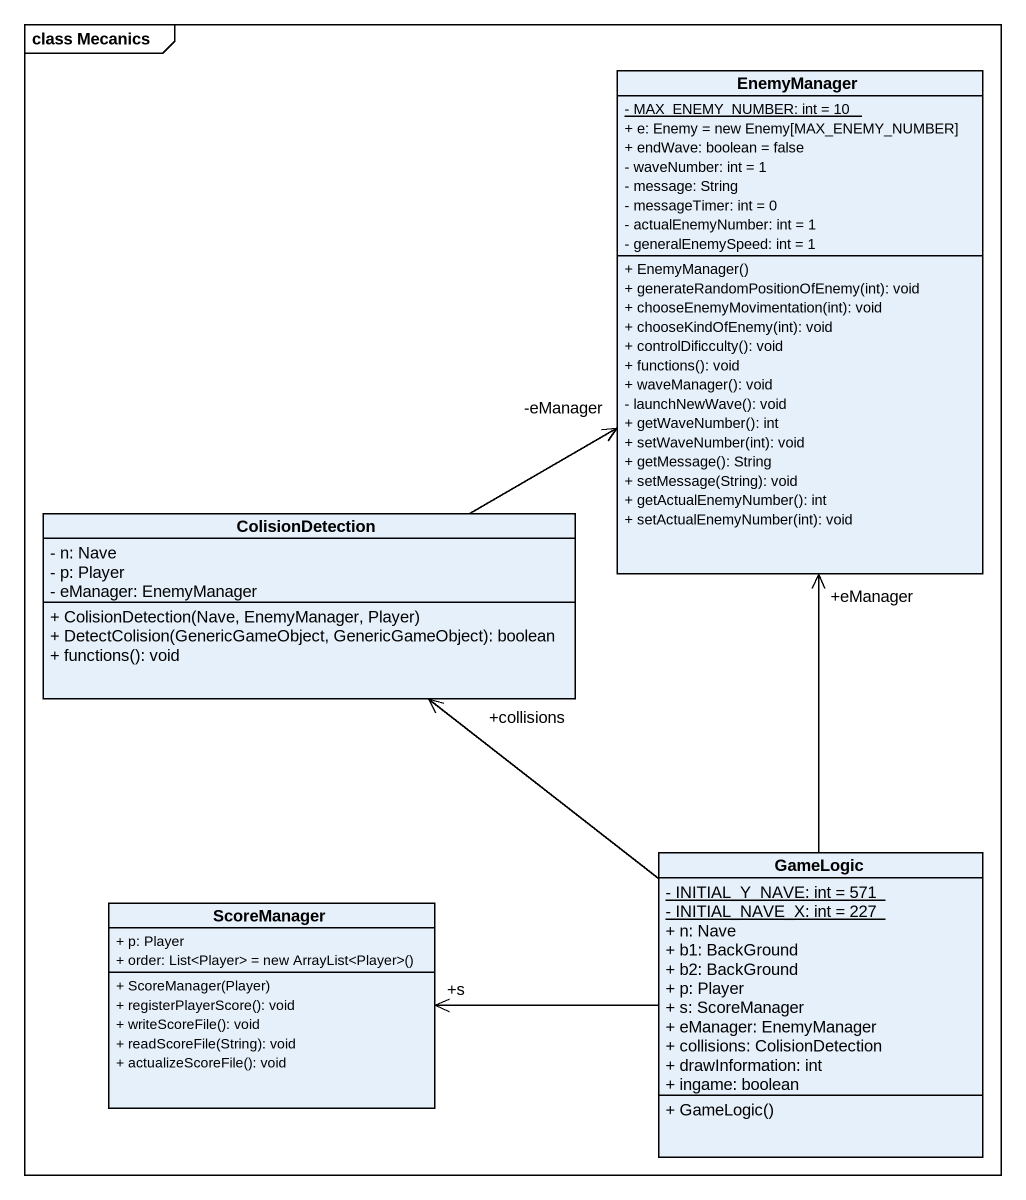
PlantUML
@startuml
mainframe class Mecanics
hide circle
hide empty members
skinparam classAttributeIconSize 0
class EnemyManager {
  {static} - MAX_ENEMY_NUMBER: int = 10
  + e: Enemy = new Enemy[MAX_ENEMY_NUMBER]
  + endWave: boolean = false
  - waveNumber: int = 1
  - message: String
  - messageTimer: int = 0
  - actualEnemyNumber: int = 1
  - generalEnemySpeed: int = 1
  + EnemyManager()
  + generateRandomPositionOfEnemy(int): void
  + chooseEnemyMovimentation(int): void
  + chooseKindOfEnemy(int): void
  + controlDificculty(): void
  + functions(): void
  + waveManager(): void
  - launchNewWave(): void
  + getWaveNumber(): int
  + setWaveNumber(int): void
  + getMessage(): String
  + setMessage(String): void
  + getActualEnemyNumber(): int
  + setActualEnemyNumber(int): void
}
class ColisionDetection {
  - n: Nave
  - p: Player
  - eManager: EnemyManager
  + ColisionDetection(Nave, EnemyManager, Player)
  + DetectColision(GenericGameObject, GenericGameObject): boolean
  + functions(): void
}
class GameLogic {
  {static} - INITIAL_Y_NAVE: int = 571
  {static} - INITIAL_NAVE_X: int = 227
  + n: Nave
  + b1: BackGround
  + b2: BackGround
  + p: Player
  + s: ScoreManager
  + eManager: EnemyManager
  + collisions: ColisionDetection
  + drawInformation: int
  + ingame: boolean
  + GameLogic()
}
class ScoreManager {
  + p: Player
  {field} + order: List<Player> = new ArrayList<Player>()
  + ScoreManager(Player)
  + registerPlayerScore(): void
  + writeScoreFile(): void
  + readScoreFile(String): void
  + actualizeScoreFile(): void
}
ColisionDetection -right-> "-eManager" EnemyManager
GameLogic -up-> "+eManager" EnemyManager
GameLogic -up-> "+collisions" ColisionDetection
GameLogic -left-> "+s" ScoreManager
@enduml
